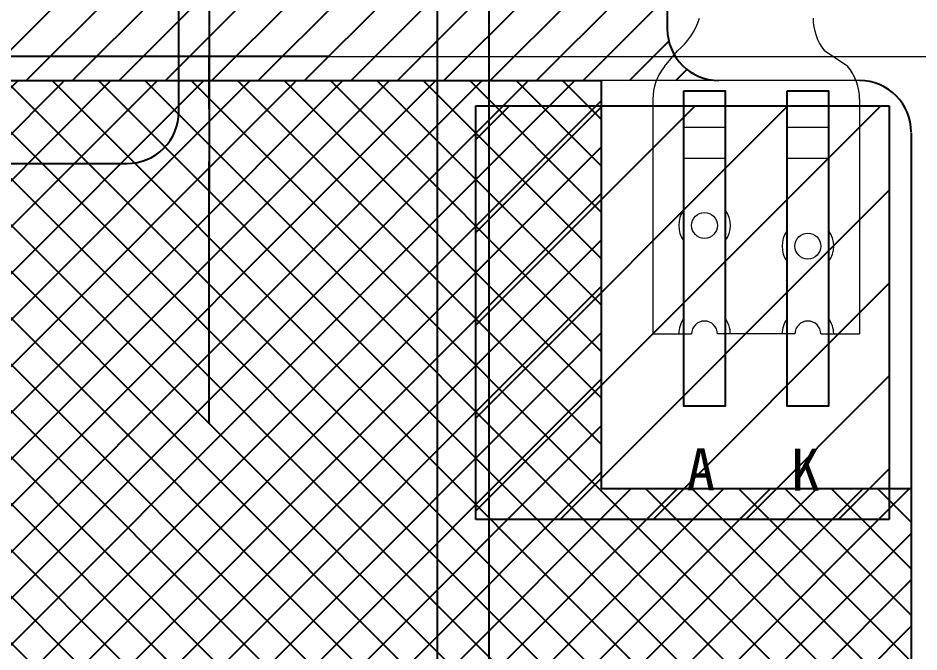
# Model space of a CAD drawing. Header units: inches. Extents: x 4290 to 4597, y -1782 to -1574.
# Drawn here: x 4380.85 to 4389.57, y -1682.02 to -1675.89 of the extents above; entities that cross this region are included whole.
import ezdxf

# ---------------------------------------------------------------- set-up
doc = ezdxf.new("R2010")
doc.units = ezdxf.units.IN
doc.header["$LTSCALE"] = 0.2
doc.header["$MEASUREMENT"] = 0
doc.linetypes.add('CENTER2', pattern=[28.575, 19.05, -3.175, 3.175, -3.175])
doc.linetypes.add('CENTERX2', pattern=[20.32, 12.7, -2.54, 2.54, -2.54])
for name, color, linetype, lineweight in [('BLU', 2, 'Continuous', 5), ('dim', 82, 'Continuous', 9), ('LENS', 5, 'Continuous', 9)]:
    doc.layers.add(name, color=color, linetype=linetype, lineweight=lineweight)
doc.layers.add('DWG', color=7, linetype='Continuous')
doc.layers.add('FPC', color=5, linetype='Continuous')
doc.styles.add('宋体', font='')
doc.styles.add('样式 1', font='', dxfattribs={"width": 0.75})
doc.styles.get('宋体').set_extended_font_data('SimSun')
doc.styles.get('样式 1').set_extended_font_data('SimSun')
doc.dimstyles.new('ISO-25$0', dxfattribs={"dimscale": 0, "dimtxt": 1, "dimasz": 0.6, "dimexe": 0.5, "dimexo": 0.3, "dimgap": 0.2, "dimtad": 1, "dimrnd": 0.0005, "dimdsep": 46, "dimtxsty": '样式 1', "dimcen": 2.5, "dimclrd": 3, "dimclre": 3, "dimclrt": 3, "dimazin": 0, "dimtfac": 1, "dimtmove": 0, "dimatfit": 3, "dimfxl": 1, "dimlwd": 9, "dimlwe": 9, "dimarcsym": 0})
doc.dimstyles.new('STANDARD$0', dxfattribs={"dimtxt": 2, "dimasz": 2, "dimexe": 0.2, "dimexo": 0.2, "dimgap": 1, "dimtad": 1, "dimdec": 1, "dimzin": 0, "dimdsep": 46, "dimtxsty": 'Standard', "dimcen": 0, "dimclrd": 256, "dimclre": 256, "dimclrt": 7, "dimadec": 0, "dimazin": 0, "dimtfac": 1, "dimtdec": 1, "dimtofl": 0, "dimtmove": 0, "dimatfit": 0, "dimfxl": 1, "dimtolj": 1, "dimtzin": 0, "dimarcsym": 0})

# ---------------------------------------------------------------- blocks, each defined once
blk = doc.blocks.new('*D54')
at = {"layer": 'Defpoints', "color": 0, "transparency": 16777216}
for p in [(4361.4878, -1633.5805), (4387.1421, -1633.5805), (4384.0112, -1676.2605)]:
    blk.add_point(p, dxfattribs=at)
at = {"layer": 'dim', "color": 7, "lineweight": -2, "transparency": 16777216}
for p, q in [((4386.9921, -1633.5805), (4361.4878, -1633.5805)), ((4361.4878, -1674.9605), (4361.4878, -1634.8805)), ((4383.8612, -1676.2605), (4361.4878, -1676.2605))]:
    blk.add_line(p, q, dxfattribs=at)
at = {"layer": 'dim', "color": 7, "transparency": 16777216}
for points in [[(4361.2711, -1634.8805), (4361.7045, -1634.8805), (4361.4878, -1633.5805)], [(4361.2711, -1674.9605), (4361.7045, -1674.9605), (4361.4878, -1676.2605)]]:
    blk.add_solid(points, dxfattribs=at)
at = {"layer": 'dim', "color": 7, "transparency": 16777216, "insert": (4360.5842, -1654.9205), "char_height": 1.3, "attachment_point": 5, "rotation": 90, "style": '宋体'}
blk.add_mtext('\\A1;LENS OD 42.68', dxfattribs=at)
blk = doc.blocks.new('*D57')
at = {"layer": 'Defpoints', "color": 0, "transparency": 16777216}
for p in [(4384.0112, -1676.2605), (4361.2364, -1690.2274), (4386.2042, -1690.2274)]:
    blk.add_point(p, dxfattribs=at)
at = {"layer": 'dim', "color": 7, "lineweight": -2, "transparency": 16777216}
for p, q in [((4383.8612, -1676.2605), (4361.2364, -1676.2605)), ((4361.2364, -1677.5605), (4361.2364, -1688.9274)), ((4386.0542, -1690.2274), (4361.2364, -1690.2274))]:
    blk.add_line(p, q, dxfattribs=at)
at = {"layer": 'dim', "color": 7, "transparency": 16777216}
for points in [[(4361.0197, -1677.5605), (4361.453, -1677.5605), (4361.2364, -1676.2605)], [(4361.0197, -1688.9274), (4361.453, -1688.9274), (4361.2364, -1690.2274)]]:
    blk.add_solid(points, dxfattribs=at)
at = {"layer": 'dim', "color": 7, "transparency": 16777216, "insert": (4360.3364, -1683.244), "char_height": 1.3, "attachment_point": 5, "rotation": 90, "style": '宋体'}
blk.add_mtext('\\A1;13.97', dxfattribs=at)
blk = doc.blocks.new('*D58')
at = {"layer": 'Defpoints', "color": 0, "transparency": 16777216}
for p in [(4371.3567, -1656.5888), (4382.4042, -1687.0106), (4371.3567, -1693.1817)]:
    blk.add_point(p, dxfattribs=at)
at = {"layer": 'dim', "color": 3, "lineweight": 9, "transparency": 16777216}
for p, q in [((4371.3567, -1656.8888), (4371.3567, -1693.6817)), ((4382.4042, -1687.3106), (4382.4042, -1693.6817)), ((4381.8042, -1693.1817), (4371.9567, -1693.1817))]:
    blk.add_line(p, q, dxfattribs=at)
at = {"layer": 'dim', "color": 3, "transparency": 16777216}
for points in [[(4371.9567, -1693.0817), (4371.9567, -1693.2817), (4371.3567, -1693.1817)], [(4381.8042, -1693.0817), (4381.8042, -1693.2817), (4382.4042, -1693.1817)]]:
    blk.add_solid(points, dxfattribs=at)
at = {"layer": 'dim', "color": 3, "transparency": 16777216, "insert": (4376.8804, -1692.4426), "char_height": 1, "attachment_point": 5, "style": '样式 1'}
blk.add_mtext('11.05±0.5', dxfattribs=at)
blk = doc.blocks.new('f')
h = blk.add_hatch()
h.set_pattern_fill('ANSI31', color=2, scale=0.2, style=0)
h.set_pattern_definition([(45, (236.8483, 0), (-0.4490128, 0.4490128), [])])
h.paths.add_polyline_path([(485.9467, 191.7859), (481.9467, 191.7859), (481.9467, 187.7859), (485.9467, 187.7859)])
at = {"color": 2}
for p, q in [((481.9467, 191.7859), (485.9467, 191.7859)), ((481.9467, 187.7859), (481.9467, 191.7859)), ((485.9467, 191.7859), (485.9467, 187.7859)), ((485.9467, 187.7859), (481.9467, 187.7859))]:
    blk.add_line(p, q, dxfattribs=at)

msp = doc.modelspace()

# ---------------------------------------------------------------- hatches: boundary and pattern name
h = msp.add_hatch()
h.set_pattern_fill('ANSI31', color=256, scale=0.1, style=0)
h.set_pattern_definition([(45, (3053.4208, -2100.58467), (-0.2245064, 0.2245064), [])])
edge = h.paths.add_edge_path()
edge.add_line((4378.1366, -1674.2458), (4387.6301, -1674.2458))
edge.add_arc((4387.6301, -1674.7458), 0.5, 90, 180)
edge.add_line((4387.1301, -1674.7458), (4387.1301, -1675.9922))
edge.add_arc((4387.6301, -1675.9922), 0.5, 180, 270)
edge.add_line((4378.1366, -1676.4922), (4386.4904, -1676.4922))
edge.add_arc((4378.1366, -1675.9922), 0.5, 270, 360)
edge.add_line((4378.6366, -1675.9922), (4378.6366, -1674.7458))
edge.add_arc((4378.1366, -1674.7458), 0.5, 360, 450)
h.paths.add_polyline_path([(4380.0052, -1674.7913), (4385.3767, -1674.7913), (4385.3767, -1675.8824), (4380.0052, -1675.8824)], flags=24)
h = msp.add_hatch()
h.set_pattern_fill('ANSI37', color=5, scale=0.1, style=0)
h.set_pattern_definition([(45, (3064.9562, -2102.44152), (-0.2245064, 0.2245064), []), (135, (3064.9562, -2102.44152), (-0.2245064, -0.2245064), [])])
edge = h.paths.add_edge_path()
edge.add_line((4378.1366, -1676.4922), (4386.4904, -1676.4922))
edge.add_line((4386.4904, -1676.4922), (4386.4904, -1680.4421))
edge.add_line((4386.4904, -1680.4421), (4389.4904, -1680.4421))
edge.add_line((4389.4904, -1680.4421), (4389.4904, -1686.2274))
edge.add_line((4389.4904, -1686.2274), (4382.4042, -1686.2274))
edge.add_line((4382.4042, -1686.2274), (4382.4042, -1690.5274))
edge.add_line((4382.4042, -1690.5274), (4374.1739, -1690.5274))
edge.add_line((4374.1739, -1690.5274), (4370.8886, -1690.5274))
edge.add_line((4370.8886, -1690.5274), (4364.466, -1690.5274))
edge.add_line((4364.466, -1690.5274), (4364.466, -1684.0274))
edge.add_line((4364.466, -1684.0274), (4370.8886, -1684.0274))
edge.add_line((4370.8886, -1684.0274), (4374.1739, -1684.0274))
edge.add_line((4374.1739, -1684.0274), (4380.1366, -1684.0274))
edge.add_arc((4380.1366, -1683.5274), 0.5, 270, 360)
edge.add_line((4380.6366, -1683.5274), (4380.6366, -1680.8024))
edge.add_arc((4380.1366, -1680.8024), 0.5, 0, 90)
edge.add_line((4380.1366, -1680.3024), (4377.4965, -1680.3024))
edge.add_arc((4377.4965, -1679.8024), 0.5, 180.0016, 270, ccw=False)
edge.add_line((4376.9965, -1679.8024), (4376.9964, -1676.9922))
edge.add_arc((4377.4964, -1676.9922), 0.5, 90, 180.0016, ccw=False)
edge.add_line((4377.4964, -1676.4922), (4378.1366, -1676.4922))
h.paths.add_polyline_path([(4380.1997, -1682.1207), (4388.3952, -1682.1207), (4388.3952, -1684.2894), (4380.1997, -1684.2894)], flags=25)

# ---------------------------------------------------------------- linework, layer by layer
at = {"color": 1, "linetype": 'CENTER2', "ltscale": 5}
msp.add_line((4382.6966, -1633.863), (4382.6966, -1677.5602), dxfattribs=at)
at = {"layer": 'BLU', "color": 36, "lineweight": 5}
for p, q in [((4387.1027, -1676.3574), (4387.2283, -1676.2031)), ((4387.1027, -1676.3574), (4387.2283, -1676.2031)), ((4388.8782, -1676.3574), (4388.6525, -1676.2031)), ((4388.8782, -1676.3574), (4388.6525, -1676.2031)), ((4386.9904, -1676.6731), (4386.9904, -1678.9434)), ((4388.9904, -1676.6731), (4388.9904, -1678.9434)), ((4387.2904, -1676.9434), (4387.6904, -1676.9434)), ((4388.2904, -1676.9434), (4388.6904, -1676.9434)), ((4386.9904, -1678.9434), (4387.3654, -1678.9434)), ((4388.6154, -1678.9434), (4388.9904, -1678.9434))]:
    msp.add_line(p, q, dxfattribs=at)
at = {"layer": 'BLU', "lineweight": 5}
for p, q in [((4387.2904, -1677.7434), (4387.2904, -1676.9434)), ((4387.6904, -1676.9434), (4387.6904, -1677.7434)), ((4388.2904, -1677.9434), (4388.2904, -1676.9434)), ((4388.6904, -1676.9434), (4388.6904, -1677.9434))]:
    msp.add_line(p, q, dxfattribs=at)
at = {"layer": 'BLU', "color": 2, "lineweight": 5}
for p, q in [((4387.2904, -1677.7434), (4387.2904, -1677.2434)), ((4387.2904, -1677.2434), (4387.6904, -1677.2434)), ((4387.6904, -1677.2434), (4387.6904, -1677.7434)), ((4388.2904, -1677.2434), (4388.6904, -1677.2434)), ((4388.2904, -1677.9434), (4388.2904, -1677.2434)), ((4388.6904, -1677.2434), (4388.6904, -1677.9434)), ((4387.2904, -1678.0434), (4387.2904, -1678.7934)), ((4387.2904, -1678.0434), (4387.2904, -1678.7934)), ((4387.6904, -1678.0434), (4387.6904, -1678.7934)), ((4387.6904, -1678.0434), (4387.6904, -1678.7934)), ((4388.2904, -1678.7934), (4388.2904, -1678.2434)), ((4388.2904, -1678.7934), (4388.2904, -1678.2434)), ((4388.6904, -1678.2434), (4388.6904, -1678.7934)), ((4388.6904, -1678.2434), (4388.6904, -1678.7934))]:
    msp.add_line(p, q, dxfattribs=at)
msp.add_lwpolyline([(4388.3654, -1678.9434), (4387.6154, -1678.9434)], dxfattribs=at)
for centre in [(4387.4904, -1677.8934), (4387.4904, -1677.8934), (4388.4904, -1678.0934), (4388.4904, -1678.0934)]:
    msp.add_circle(centre, 0.125, dxfattribs=at)
at = {"layer": 'BLU', "color": 36, "lineweight": 5}
for centre, radius, start, end in [((4386.827, -1675.7041), 0.6404, 308.80342, 343.36404), ((4386.827, -1675.7041), 0.6404, 308.80342, 343.36404), ((4389.0403, -1675.8874), 0.5, 180, 219.15389), ((4389.0403, -1675.8874), 0.5, 180, 219.15388), ((4387.4904, -1676.6731), 0.5, 140.84611, 180), ((4387.4904, -1676.6731), 0.5, 140.84611, 153.55776), ((4388.4904, -1676.6731), 0.5, 21.21169, 39.15389), ((4388.4904, -1676.6731), 0.5, 360, 39.15388)]:
    msp.add_arc(centre, radius, start, end, dxfattribs=at)
at = {"layer": 'BLU', "color": 2, "lineweight": 5}
for centre, radius, start, end in [((4387.4904, -1677.8934), 0.25, 143.1301, 216.8699), ((4387.4904, -1677.8934), 0.25, 143.1301, 216.8699), ((4387.4904, -1677.8934), 0.25, 323.1301, 36.8699), ((4387.4904, -1677.8934), 0.25, 323.1301, 36.8699), ((4388.4904, -1678.0934), 0.25, 143.1301, 216.8699), ((4388.4904, -1678.0934), 0.25, 143.1301, 216.8699), ((4388.4904, -1678.0934), 0.25, 323.1301, 36.8699), ((4388.4904, -1678.0934), 0.25, 323.1301, 36.8699), ((4387.4904, -1678.9434), 0.25, 143.1301, 180), ((4387.4904, -1678.9434), 0.25, 143.1301, 180), ((4387.4904, -1678.9434), 0.25, 360, 36.8699), ((4387.4904, -1678.9434), 0.25, 360, 36.8699), ((4388.4904, -1678.9434), 0.25, 143.1301, 180), ((4388.4904, -1678.9434), 0.25, 143.1301, 180), ((4388.4904, -1678.9434), 0.25, 360, 36.8699), ((4388.4904, -1678.9434), 0.25, 360, 36.8699), ((4387.4904, -1678.9434), 0.125, 360, 180), ((4387.4904, -1678.9434), 0.125, 360, 180), ((4388.4904, -1678.9434), 0.125, 360, 180), ((4388.4904, -1678.9434), 0.125, 360, 180)]:
    msp.add_arc(centre, radius, start, end, dxfattribs=at)
at = {"layer": 'DWG', "color": 30, "lineweight": 0}
for p, q in [((4387.6301, -1676.4922), (4386.4904, -1676.4922)), ((4388.9904, -1676.4922), (4387.6301, -1676.4922))]:
    msp.add_line(p, q, dxfattribs=at)
at = {"layer": 'FPC'}
for p, q in [((4387.1301, -1674.7458), (4387.1301, -1675.9922)), ((4378.1366, -1676.4922), (4386.4904, -1676.4922)), ((4389.4904, -1676.9964), (4389.4905, -1680.4421))]:
    msp.add_line(p, q, dxfattribs=at)
at = {"layer": 'FPC', "color": 7}
for p in [(4386.4904, -1676.4922), (4389.4904, -1680.4421)]:
    msp.add_line(p, (4386.4904, -1680.4421), dxfattribs=at)
at = {"layer": 'FPC', "color": 30}
msp.add_line((4389.4904, -1680.4421), (4389.4904, -1686.2274), dxfattribs=at)
at = {"layer": 'FPC', "color": 1, "linetype": 'CENTERX2'}
msp.add_lwpolyline([(4382.6966, -1679.8136), (4382.6966, -1629.5659)], dxfattribs=at)
at = {"layer": 'FPC', "color": 2}
for points in [[(4378.6864, -1672.009), (4387.9836, -1672.009, -0.414214), (4388.2836, -1672.309), (4388.2836, -1672.5138, -0.414214), (4386.7836, -1674.0138), (4385.4042, -1674.0138, 0.414214), (4384.9042, -1674.5138), (4384.9042, -1683.0274, 0.414214), (4385.4042, -1683.5274), (4388.4905, -1683.5274, -0.414214), (4389.4905, -1684.5274), (4389.4905, -1690.2274), (4382.4042, -1690.2274), (4382.4042, -1683.7938, 0.414214), (4381.4042, -1682.7938), (4374.5467, -1682.7938, -0.414214)], [(4374.5467, -1677.2938), (4381.9042, -1677.2938, 0.414214), (4382.4042, -1676.7938), (4382.4042, -1674.5138, 0.414214), (4381.9042, -1674.0138), (4379.8864, -1674.0138, -0.414214)]]:
    msp.add_lwpolyline(points, format="xyb", dxfattribs=at)
at = {"layer": 'FPC'}
for points in [[(4378.6864, -1672.389), (4387.9836, -1672.389, -0.414214), (4388.2836, -1672.689), (4388.2836, -1674.2938, -0.414214), (4387.9836, -1674.5938), (4385.7042, -1674.5938, 0.414214), (4385.4042, -1674.8938), (4385.4042, -1682.5274, 0.414214), (4386.4042, -1683.5274), (4388.4905, -1683.5274, -0.414214), (4389.4905, -1684.5274), (4389.4905, -1690.2274), (4382.4042, -1690.2274), (4382.4042, -1683.7938, 0.414214), (4381.4042, -1682.7938), (4374.5467, -1682.7938, -0.414214)], [(4374.5467, -1677.2938), (4381.9042, -1677.2938, 0.414214), (4382.4042, -1676.7938), (4382.4042, -1674.8938, 0.414214), (4382.1042, -1674.5938), (4378.6864, -1674.5938, -0.414214)]]:
    msp.add_lwpolyline(points, format="xyb", dxfattribs=at)
at = {"layer": 'FPC', "color": 7}
for points in [[(4387.2904, -1676.5922), (4387.6904, -1676.5922), (4387.6904, -1679.6421), (4387.2904, -1679.6421)], [(4388.2904, -1676.5922), (4388.6904, -1676.5922), (4388.6904, -1679.6421), (4388.2904, -1679.6421)]]:
    msp.add_lwpolyline(points, close=True, dxfattribs=at)
at = {"layer": 'FPC'}
for centre, start, end in [((4387.6301, -1675.9922), 180, 270), ((4388.9904, -1676.9922), 360, 90), ((4388.9904, -1676.9922), 360, 90)]:
    msp.add_arc(centre, 0.5, start, end, dxfattribs=at)
at = {"layer": 'LENS'}
msp.add_lwpolyline([(4374.8967, -1676.2605), (4390.4966, -1676.2605)], dxfattribs=at)

# ---------------------------------------------------------------- block references
at = {"rotation": 359.999998256171}
msp.add_blockref('f', (3903.3309, -1868.5226), dxfattribs=at)

# ---------------------------------------------------------------- texts
at = {"layer": 'BLU', "color": 7, "lineweight": 5, "style": '宋体'}
for s, p in [('A', (4387.3164, -1680.4558)), ('K', (4388.3285, -1680.4585))]:
    msp.add_text(s, height=0.4066, rotation=360, dxfattribs=at).set_placement(p)

# ---------------------------------------------------------------- dimensions: what is measured, and where the dimension line sits
at = {"layer": 'dim', "color": 7}
dim = msp.add_linear_dim(base=(4361.4878, -1633.5805), p1=(4384.0112, -1676.2605), p2=(4387.1421, -1633.5805), angle=90, text='LENS OD <>', dimstyle='STANDARD$0', override={"dimscale": 0.5, "dimtxt": 2.6, "dimasz": 2.6, "dimexe": 0, "dimexo": 0.3, "dimgap": 0.5, "dimtoh": 1, "dimdec": 2, "dimtxsty": '宋体', "dimclrd": 7, "dimclre": 7, "dimadec": 1, "dimtdec": 2, "dimatfit": 3}, dxfattribs=at)
dim.commit()
dim.dimension.update_dxf_attribs({"geometry": '*D54', "text_midpoint": (4360.5842, -1654.9205)})
at = {"layer": 'dim'}
dim = msp.add_linear_dim(base=(4371.3567, -1693.1817), p1=(4382.4042, -1687.0106), p2=(4371.3567, -1656.5888), dimstyle='ISO-25$0', override={"dimscale": 1, "dimgap": 0.2, "dimtol": 1, "dimlim": 0, "dimtp": 0.5, "dimtm": 0.5}, dxfattribs=at)
dim.commit()
dim.dimension.update_dxf_attribs({"geometry": '*D58', "text_midpoint": (4376.8804, -1692.4426)})
at = {"layer": 'dim', "color": 7}
dim = msp.add_linear_dim(base=(4361.2364, -1690.2274), p1=(4384.0112, -1676.2605), p2=(4386.2042, -1690.2274), angle=90, dimstyle='STANDARD$0', override={"dimscale": 0.5, "dimtxt": 2.6, "dimasz": 2.6, "dimexe": 0, "dimexo": 0.3, "dimgap": 0.5, "dimtoh": 1, "dimdec": 2, "dimtxsty": '宋体', "dimclrd": 7, "dimclre": 7, "dimadec": 1, "dimtdec": 2, "dimatfit": 3}, dxfattribs=at)
dim.commit()
dim.dimension.update_dxf_attribs({"geometry": '*D57', "text_midpoint": (4360.3364, -1683.244)})

doc.saveas('drawing.dxf')
